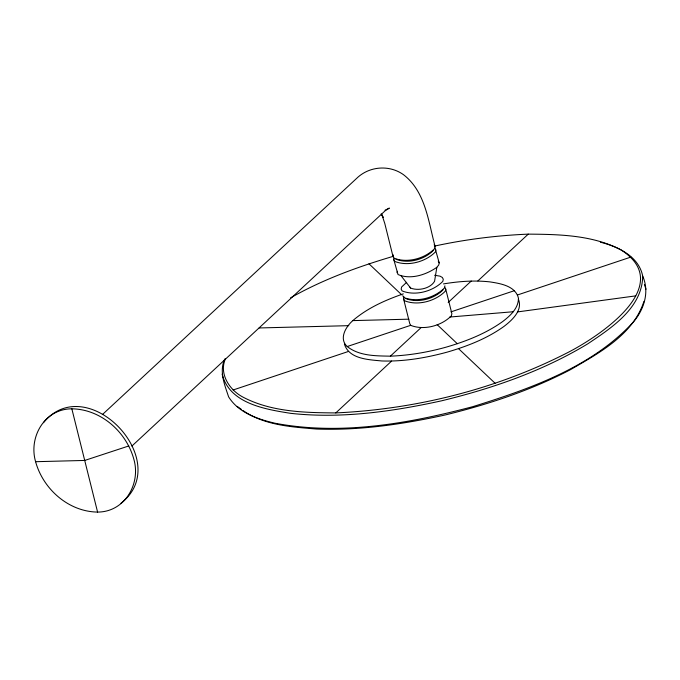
<?xml version="1.0" encoding="UTF-8"?>
<svg xmlns="http://www.w3.org/2000/svg" width="680" height="680" viewBox="0 0 680 680"><rect width="100%" height="100%" fill="white"/><g stroke="black" fill="none" stroke-linecap="round" stroke-linejoin="round"><path stroke-width="1.02" d="M600.406 242.207C618.213 246.627 638.817 256.343 642.727 276.165C649.655 291.822 644.147 309.273 633.573 321.81C591.94 367.234 529.933 388.866 472.558 406.725C408.552 423.606 340.748 435.719 274.848 423.198C257.55 419.058 238.501 412.786 228.607 396.848C224.655 384.812 218.969 371.407 224.757 359.04M642.727 276.165C642.115 308.074 611.541 327.87 587.784 343.825C542.725 371.059 492.481 388.458 441.507 400.826C392.096 411.647 341.122 418.905 290.53 413.321C265.115 409.258 229.449 403.589 222.139 374.17M434.988 247.962L439.204 262.871L438.727 265.004L436.84 267.317L434.562 281.316C430.227 288.66 418.2 291.1 410.618 288.065L400.945 275.629M102.365 414.604L358.181 176.953C370.787 166.047 389.801 164.951 403.427 174.641C425.595 191.624 428.298 221.57 435.115 246.483L434.639 248.617C424.779 258.655 407.133 263.475 393.916 258.128L392.972 256.326L393.286 254.906M436.84 267.317C426.105 274.83 410.55 279.973 398.004 274.524L393.788 259.607L394.111 258.188M397.06 272.723L397.375 271.303M444.796 287.3L445.74 289.102L451.868 313.684L451.392 315.817C441.533 325.856 423.887 330.675 410.669 325.337L409.734 323.536L403.597 298.945L404.073 296.82M435.931 249.764L435.455 251.889C425.595 261.927 407.949 266.747 394.731 261.409L393.788 259.607M444.924 285.821L444.448 287.954C434.588 297.993 416.942 302.812 403.725 297.475L402.781 295.673M445.74 289.102L445.264 291.227C435.404 301.265 417.758 306.094 404.541 300.747L403.597 298.945M344.369 343.969C349.01 359.184 368.73 359.661 381.863 360.969C404.013 361.675 426.096 357.875 447.406 352.061C467.313 346.248 486.999 338.58 503.956 326.434C511.972 320.305 523.107 310.301 518.364 299.106M225.556 358.462C218.62 373.685 229.5 390.159 243.108 397.188C271.456 411.986 304.521 412.692 335.793 412.921C415.574 409.241 495.006 389.529 566.295 353.32C597.899 337.45 677.05 285.566 620.942 249.866C592.594 235.067 559.529 234.362 528.258 234.132C496.697 235.458 465.248 239.436 434.375 246.118M643.968 301.35C632.986 334.985 599.071 353.03 570.384 369.707C530.867 390.346 488.274 404.447 445.06 415.004C402.909 424.226 359.779 430.644 316.531 429.037C291.482 426.964 264.358 425.28 243.032 410.575M403.325 293.853C385.296 300.101 367.404 308.048 352.826 320.611C345.839 326.697 338.631 338.708 347.208 346.536C359.261 356.082 375.751 355.87 390.371 356.167C409.25 355.411 427.992 352.223 446.182 347.14C466.089 341.326 485.775 333.659 502.733 321.512C510.144 315.817 518.542 308.312 518.457 298.172C515.398 285.906 500.506 283.526 489.889 281.885C474.419 280.151 458.771 281.358 443.462 283.917M433.245 250.52C424.235 259.726 408.111 264.036 395.981 259.216M443.054 289.858C434.044 299.064 417.92 303.374 405.79 298.554M43.452 422.697C87.244 369.368 174.887 461.32 121.014 503.208M131.911 446.046L385.39 210.57L389.359 208.097L385.041 210.239M390.371 356.167L421.099 327.624M448.188 302.455L471.231 281.052M335.793 412.921L391.595 361.089M477.879 280.925L528.258 234.132M406.631 282.327L401.625 286.986L401.149 289.111L402.092 290.912C415.301 296.259 432.956 291.431 442.816 281.392L443.284 279.267L442.348 277.466L439.986 276.139L434.63 275.281M290.564 297.849C322.839 279.497 357.977 266.738 393.49 256.258M347.208 346.536L410.669 325.337M450.925 311.882L514.394 290.683M233.112 389.988L348.432 351.458M517.625 294.925L630.938 257.065M128.809 445.952L84.719 460.445L35.598 461.703C28.39 437.036 44.71 408.808 71.842 408.816C100.853 409.173 126.302 431.774 133.832 459.187C141.041 483.854 124.72 512.082 97.588 512.082C68.578 511.717 43.129 489.115 35.598 461.703M517.616 311.907L635.715 295.876M449.829 317.024L513.247 311.746M352.826 320.611L408.909 319.175M259.114 327.964L348.78 325.661M237.201 406.385L241.366 409.377M437.18 324.657L457.3 343.714M368.959 263.789L401.719 294.814M458.524 348.636L495.091 383.265M409.878 287.062L410.618 288.065M381.149 213.894L383.171 217.439L381.905 214.727L384.803 223.55L392.972 256.326M434.171 244.681L435.115 246.483M438.26 261.069L439.204 262.871M644.402 284.495L646 289.272M71.842 408.816L97.588 512.082"/></g></svg>
